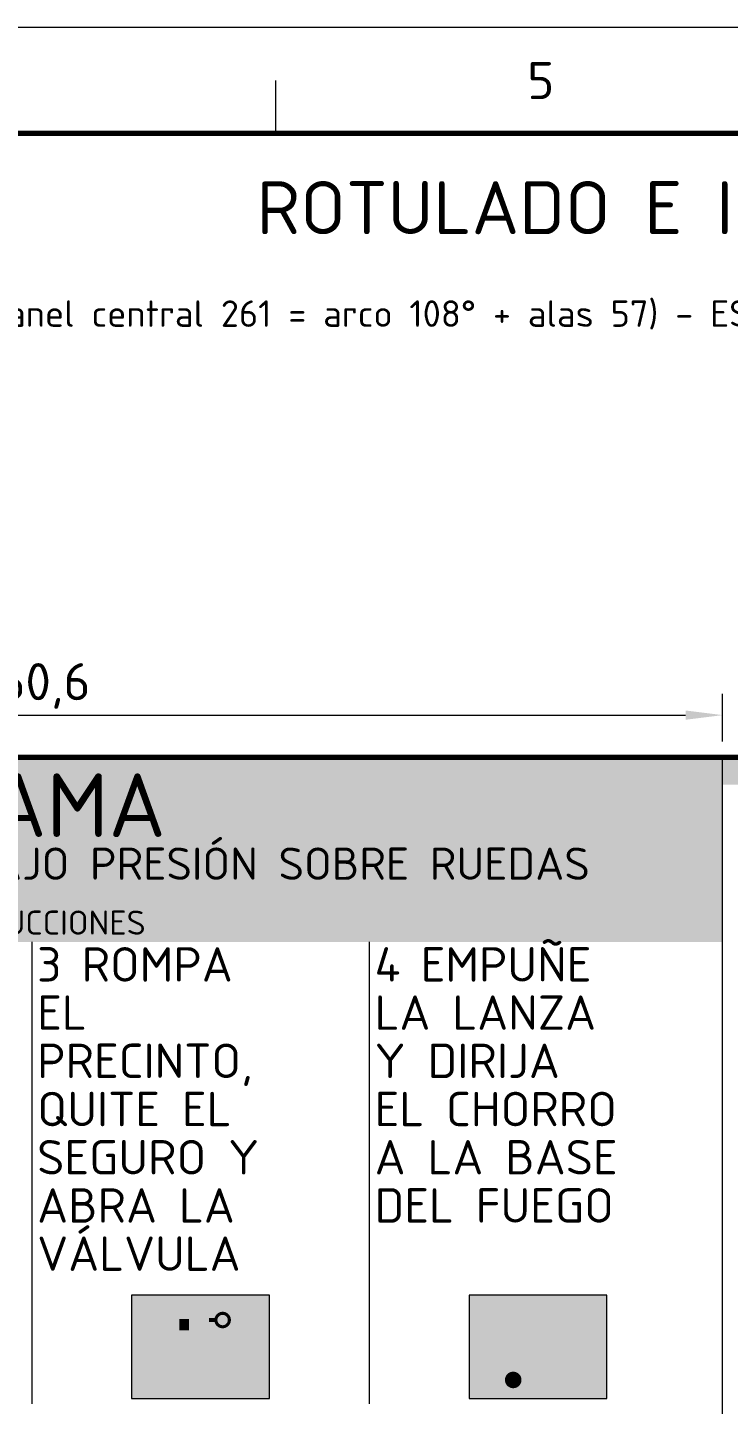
# Model space of a CAD drawing. Header units: millimetres. Extents: x 0 to 2208, y 0 to 420.
# Drawn here: x 1787.6 to 1853.7, y 290 to 420 of the extents above; entities that cross this region are included whole.
import ezdxf
from ezdxf.enums import TextEntityAlignment as Align

# ---------------------------------------------------------------- set-up
doc = ezdxf.new("R2010")
doc.units = ezdxf.units.MM
for name, color, linetype, lineweight in [('01-VISIBLE', 7, 'CONTINUOUS', 70), ('04-COTA', 3, 'CONTINUOUS', 18), ('06-TEXTO', 7, 'CONTINUOUS', 25), ('07-RECUADRO', 7, 'CONTINUOUS', 70), ('08-FINA', 5, 'CONTINUOUS', 18), ('13-GRAFICA', 30, 'CONTINUOUS', 18)]:
    doc.layers.add(name, color=color, linetype=linetype, lineweight=lineweight)
doc.styles.add('ISO3098', font='isocpeur.ttf')
doc.dimstyles.new('FLAMA-IRAM', dxfattribs={"dimtxt": 3.5, "dimasz": 3.5, "dimexe": 2, "dimexo": 1.5, "dimgap": 1, "dimtad": 1, "dimdec": 1, "dimtxsty": 'ISO3098', "dimblk": 'IRAM_FLECHA', "dimblk1": 'IRAM_FLECHA', "dimblk2": 'IRAM_FLECHA', "dimcen": 2.5, "dimclrd": 256, "dimclre": 256, "dimclrt": 256, "dimazin": 3, "dimtfac": 1, "dimtmove": 0, "dimatfit": 3, "dimlwd": 18, "dimlwe": 18})

# ---------------------------------------------------------------- blocks, each defined once
blk = doc.blocks.new('IRAM_FLECHA')
blk.add_solid([(0, 0), (-1, 0.125), (-1, -0.125)])

msp = doc.modelspace()

# ---------------------------------------------------------------- hatches: boundary and pattern name
at = {"layer": '13-GRAFICA', "true_color": 0xc81e2d}
h = msp.add_hatch(color=7, dxfattribs=at)
h.dxf.hatch_style = 1
h.paths.add_polyline_path([(1853.149, 337.342), (1853.149, 351.106), (1722.851, 351.106), (1722.851, 337.342)])
h = msp.add_hatch(color=7, dxfattribs=at)
h.dxf.hatch_style = 1
h.paths.add_polyline_path([(1881.755, 348.539), (1881.755, 351.106), (1853.149, 351.106), (1853.149, 348.539)])
at = {"layer": '13-GRAFICA', "true_color": 0xffd200}
h = msp.add_hatch(color=7, dxfattribs=at)
h.dxf.hatch_style = 1
h.paths.add_polyline_path([(1853.149, 333.702), (1853.149, 337.342), (1722.851, 337.342), (1722.851, 333.702)])
at = {"layer": '13-GRAFICA', "true_color": 0xffffff}
h = msp.add_hatch(color=7, dxfattribs=at)
h.dxf.hatch_style = 1
h.paths.add_polyline_path([(1810.412, 290.602), (1810.412, 300.352), (1797.412, 300.352), (1797.412, 290.602)])
h = msp.add_hatch(color=7, dxfattribs=at)
h.dxf.hatch_style = 1
h.paths.add_polyline_path([(1842.237, 290.602), (1842.237, 300.352), (1829.237, 300.352), (1829.237, 290.602)])
at = {"layer": '13-GRAFICA', "true_color": 0x191919}
h = msp.add_hatch(color=7, dxfattribs=at)
h.dxf.hatch_style = 1
h.paths.add_polyline_path([(1804.611, 298.991), (1804.63, 298.992), (1804.649, 298.992), (1804.667, 298.989), (1804.685, 298.985), (1804.703, 298.979), (1804.72, 298.971), (1804.736, 298.962), (1804.751, 298.951), (1804.766, 298.939), (1804.778, 298.925), (1804.79, 298.911), (1804.8, 298.895), (1804.808, 298.878), (1804.815, 298.861), (1804.819, 298.843), (1804.823, 298.824), (1804.824, 298.806), (1804.823, 298.787), (1804.821, 298.768), (1804.817, 298.75), (1804.811, 298.733), (1804.803, 298.716), (1804.794, 298.699), (1804.783, 298.684), (1804.771, 298.67), (1804.757, 298.657), (1804.742, 298.646), (1804.726, 298.636), (1804.71, 298.628), (1804.692, 298.621), (1804.674, 298.616), (1802.241, 298.084), (1802.222, 298.081), (1802.204, 298.08), (1802.185, 298.08), (1802.167, 298.083), (1802.148, 298.087), (1802.131, 298.093), (1802.114, 298.1), (1802.097, 298.11), (1802.082, 298.12), (1802.068, 298.133), (1802.055, 298.146), (1802.044, 298.161), (1802.034, 298.177), (1802.026, 298.194), (1802.019, 298.211), (1802.014, 298.229), (1802.011, 298.247), (1802.01, 298.266), (1802.011, 298.285), (1802.013, 298.303), (1802.017, 298.321), (1802.023, 298.339), (1802.031, 298.356), (1802.04, 298.372), (1802.051, 298.387), (1802.063, 298.402), (1802.077, 298.414), (1802.091, 298.426), (1802.107, 298.436), (1802.124, 298.444), (1802.141, 298.451), (1802.159, 298.455), (1804.593, 298.988)])
h = msp.add_hatch(color=7, dxfattribs=at)
h.dxf.hatch_style = 1
h.paths.add_polyline_path([(1832.196, 291.601), (1832.197, 291.571), (1832.195, 291.542), (1832.19, 291.512), (1832.182, 291.483), (1832.172, 291.455), (1832.159, 291.429), (1832.143, 291.403), (1832.125, 291.38), (1832.104, 291.358), (1832.082, 291.338), (1832.057, 291.321), (1832.031, 291.306), (1832.004, 291.294), (1831.976, 291.285), (1831.947, 291.278), (1831.917, 291.274), (1831.887, 291.273), (1831.858, 291.275), (1831.828, 291.28), (1831.799, 291.288), (1831.771, 291.298), (1831.745, 291.312), (1831.719, 291.328), (1831.696, 291.346), (1831.674, 291.366), (1831.654, 291.389), (1831.637, 291.413), (1831.622, 291.439), (1831.61, 291.466), (1831.6, 291.495), (1830.943, 293.821), (1830.441, 291.513), (1830.433, 291.484), (1830.423, 291.456), (1830.41, 291.429), (1830.394, 291.404), (1830.376, 291.38), (1830.355, 291.358), (1830.333, 291.339), (1830.308, 291.321), (1830.283, 291.306), (1830.255, 291.294), (1830.227, 291.285), (1830.198, 291.278), (1830.168, 291.274), (1830.139, 291.273), (1830.109, 291.275), (1830.079, 291.28), (1830.051, 291.288), (1830.023, 291.298), (1829.996, 291.312), (1829.971, 291.327), (1829.947, 291.346), (1829.925, 291.366), (1829.905, 291.388), (1829.888, 291.413), (1829.873, 291.439), (1829.861, 291.466), (1829.851, 291.494), (1829.845, 291.523), (1829.841, 291.553), (1829.84, 291.583), (1829.842, 291.612), (1829.847, 291.642), (1830.546, 294.86), (1830.544, 294.864), (1830.525, 294.9), (1830.509, 294.938), (1830.498, 294.978), (1830.49, 295.018), (1830.487, 295.059), (1830.487, 295.1), (1830.639, 297.686), (1830.643, 297.727), (1830.652, 297.767), (1830.664, 297.806), (1830.68, 297.844), (1830.7, 297.88), (1830.723, 297.914), (1830.749, 297.945), (1830.779, 297.974), (1830.811, 298), (1830.845, 298.022), (1830.881, 298.041), (1830.883, 298.042), (1830.855, 298.068), (1830.814, 298.112), (1830.779, 298.16), (1830.748, 298.211), (1830.723, 298.265), (1830.703, 298.321), (1830.688, 298.379), (1830.679, 298.438), (1830.676, 298.498), (1830.679, 298.557), (1830.688, 298.616), (1830.703, 298.674), (1830.723, 298.731), (1830.748, 298.785), (1830.779, 298.836), (1830.814, 298.884), (1830.855, 298.928), (1830.899, 298.968), (1830.947, 299.004), (1830.998, 299.034), (1831.052, 299.06), (1831.108, 299.08), (1831.166, 299.095), (1831.225, 299.103), (1831.285, 299.106), (1831.344, 299.103), (1831.403, 299.095), (1831.461, 299.08), (1831.518, 299.06), (1831.572, 299.034), (1831.623, 299.004), (1831.671, 298.968), (1831.715, 298.928), (1831.755, 298.884), (1831.791, 298.836), (1831.821, 298.785), (1831.847, 298.731), (1831.867, 298.674), (1831.881, 298.616), (1831.89, 298.557), (1831.893, 298.498), (1831.89, 298.438), (1831.881, 298.379), (1831.867, 298.321), (1831.847, 298.265), (1831.821, 298.211), (1831.791, 298.16), (1831.755, 298.112), (1831.715, 298.068), (1831.671, 298.027), (1831.623, 297.992), (1831.572, 297.961), (1831.518, 297.936), (1831.461, 297.916), (1831.403, 297.901), (1831.399, 297.9), (1831.417, 297.873), (1831.436, 297.836), (1831.452, 297.798), (1831.463, 297.759), (1831.471, 297.719), (1831.475, 297.678), (1831.474, 297.637), (1831.44, 297.063), (1832.149, 296.081), (1833.078, 296.214), (1833.1, 296.216), (1833.122, 296.216), (1833.145, 296.214), (1833.167, 296.209), (1833.188, 296.203), (1833.209, 296.194), (1833.228, 296.183), (1833.247, 296.171), (1833.264, 296.156), (1833.28, 296.14), (1833.294, 296.123), (1833.306, 296.104), (1833.317, 296.085), (1833.325, 296.064), (1833.332, 296.042), (1833.336, 296.02), (1833.338, 295.998), (1833.338, 295.976), (1833.335, 295.953), (1833.331, 295.932), (1833.324, 295.91), (1833.316, 295.889), (1833.305, 295.87), (1833.292, 295.851), (1833.278, 295.834), (1833.262, 295.818), (1833.245, 295.804), (1833.226, 295.792), (1833.206, 295.781), (1833.186, 295.773), (1833.164, 295.767), (1833.142, 295.762), (1832.077, 295.61), (1832.055, 295.608), (1832.033, 295.608), (1832.01, 295.611), (1831.988, 295.615), (1831.967, 295.622), (1831.946, 295.631), (1831.926, 295.642), (1831.907, 295.654), (1831.89, 295.669), (1831.874, 295.685), (1831.86, 295.702), (1831.398, 296.343), (1831.322, 295.051), (1831.318, 295.01), (1831.309, 294.97), (1831.297, 294.931), (1831.281, 294.893), (1831.275, 294.883), (1832.186, 291.66), (1832.193, 291.631)])
at = {"layer": '13-GRAFICA', "true_color": 0xcba23e}
h = msp.add_hatch(color=7, dxfattribs=at)
h.dxf.hatch_style = 1
h.paths.add_polyline_path([(1801.896, 297.053), (1801.896, 298.118), (1802.808, 298.118), (1802.808, 297.053)])
at = {"layer": '13-GRAFICA', "true_color": 0x191919}
h = msp.add_hatch(color=7, dxfattribs=at)
h.dxf.hatch_style = 1
h.paths.add_polyline_path([(1804.255, 297.378), (1804.272, 297.37), (1804.288, 297.359), (1804.303, 297.348), (1804.317, 297.334), (1804.329, 297.32), (1804.34, 297.304), (1804.349, 297.287), (1804.356, 297.269), (1804.362, 297.251), (1804.366, 297.233), (1804.367, 297.214), (1804.519, 293.867), (1804.519, 293.849), (1804.517, 293.83), (1804.514, 293.812), (1804.508, 293.794), (1804.501, 293.777), (1804.492, 293.76), (1804.482, 293.745), (1804.47, 293.731), (1804.457, 293.717), (1804.442, 293.706), (1804.427, 293.695), (1804.41, 293.687), (1804.393, 293.68), (1804.375, 293.674), (1804.357, 293.671), (1804.338, 293.669), (1804.319, 293.669), (1804.301, 293.671), (1804.283, 293.674), (1804.265, 293.68), (1804.248, 293.687), (1804.231, 293.696), (1804.216, 293.706), (1804.201, 293.718), (1804.188, 293.732), (1804.176, 293.746), (1804.166, 293.762), (1804.157, 293.778), (1804.15, 293.795), (1804.145, 293.813), (1804.141, 293.832), (1804.14, 293.85), (1803.993, 297.066), (1802.748, 297.481), (1802.731, 297.488), (1802.714, 297.496), (1802.699, 297.506), (1802.684, 297.518), (1802.67, 297.531), (1802.658, 297.545), (1802.648, 297.56), (1802.638, 297.576), (1802.631, 297.593), (1802.625, 297.611), (1802.621, 297.629), (1802.619, 297.648), (1802.618, 297.666), (1802.62, 297.685), (1802.623, 297.703), (1802.628, 297.721), (1802.635, 297.739), (1802.643, 297.755), (1802.653, 297.771), (1802.665, 297.786), (1802.678, 297.799), (1802.692, 297.811), (1802.707, 297.822), (1802.723, 297.831), (1802.741, 297.839), (1802.758, 297.845), (1802.776, 297.849), (1802.795, 297.851), (1802.814, 297.851), (1802.832, 297.85), (1802.851, 297.847), (1802.869, 297.842), (1804.238, 297.385)])
at = {"layer": '13-GRAFICA', "true_color": 0xffd200}
h = msp.add_hatch(color=7, dxfattribs=at)
h.dxf.hatch_style = 1
h.paths.add_polyline_path([(1804.692, 297.817), (1804.692, 298.207), (1805.472, 298.207), (1805.472, 297.817)])
at = {"layer": '13-GRAFICA', "true_color": 0x191919}
h = msp.add_hatch(color=7, dxfattribs=at)
h.dxf.hatch_style = 1
h.paths.add_polyline_path([(1805.497, 297.409), (1805.441, 297.461), (1805.389, 297.517), (1805.344, 297.579), (1805.304, 297.645), (1805.272, 297.714), (1805.246, 297.786), (1805.227, 297.86), (1805.216, 297.936), (1805.212, 298.012), (1805.216, 298.089), (1805.227, 298.164), (1805.246, 298.239), (1805.272, 298.311), (1805.304, 298.38), (1805.344, 298.446), (1805.389, 298.507), (1805.441, 298.564), (1805.497, 298.615), (1805.505, 298.621), (1805.505, 298.012), (1805.505, 297.404)])
h = msp.add_hatch(color=7, dxfattribs=at)
h.dxf.hatch_style = 1
h.paths.add_polyline_path([(1805.559, 298.661), (1805.625, 298.7), (1805.694, 298.733), (1805.766, 298.759), (1805.84, 298.777), (1805.916, 298.788), (1805.992, 298.792), (1806.069, 298.788), (1806.144, 298.777), (1806.219, 298.759), (1806.291, 298.733), (1806.36, 298.7), (1806.426, 298.661), (1806.48, 298.621), (1806.48, 298.012), (1806.477, 298.06), (1806.47, 298.107), (1806.459, 298.154), (1806.443, 298.199), (1806.422, 298.242), (1806.398, 298.283), (1806.369, 298.322), (1806.337, 298.357), (1806.301, 298.389), (1806.263, 298.418), (1806.222, 298.442), (1806.179, 298.463), (1806.134, 298.479), (1806.087, 298.49), (1806.04, 298.497), (1805.992, 298.5), (1805.944, 298.497), (1805.897, 298.49), (1805.851, 298.479), (1805.806, 298.463), (1805.762, 298.442), (1805.721, 298.418), (1805.683, 298.389), (1805.647, 298.357), (1805.615, 298.322), (1805.587, 298.283), (1805.562, 298.242), (1805.542, 298.199), (1805.526, 298.154), (1805.514, 298.107), (1805.507, 298.06), (1805.505, 298.012), (1805.505, 298.621)])
h = msp.add_hatch(color=7, dxfattribs=at)
h.dxf.hatch_style = 1
h.paths.add_polyline_path([(1806.426, 297.364), (1806.36, 297.324), (1806.291, 297.292), (1806.219, 297.266), (1806.144, 297.247), (1806.069, 297.236), (1805.992, 297.232), (1805.916, 297.236), (1805.84, 297.247), (1805.766, 297.266), (1805.694, 297.292), (1805.625, 297.324), (1805.559, 297.364), (1805.505, 297.404), (1805.505, 298.012), (1805.507, 297.964), (1805.514, 297.917), (1805.526, 297.871), (1805.542, 297.826), (1805.562, 297.782), (1805.587, 297.741), (1805.615, 297.703), (1805.647, 297.668), (1805.683, 297.635), (1805.721, 297.607), (1805.762, 297.582), (1805.806, 297.562), (1805.851, 297.546), (1805.897, 297.534), (1805.944, 297.527), (1805.992, 297.525), (1806.04, 297.527), (1806.087, 297.534), (1806.134, 297.546), (1806.179, 297.562), (1806.222, 297.582), (1806.263, 297.607), (1806.301, 297.635), (1806.337, 297.668), (1806.369, 297.703), (1806.398, 297.741), (1806.422, 297.782), (1806.443, 297.826), (1806.459, 297.871), (1806.47, 297.917), (1806.477, 297.964), (1806.48, 298.012), (1806.48, 297.404)])
h = msp.add_hatch(color=7, dxfattribs=at)
h.dxf.hatch_style = 1
h.paths.add_polyline_path([(1806.739, 297.786), (1806.713, 297.714), (1806.68, 297.645), (1806.641, 297.579), (1806.595, 297.517), (1806.544, 297.461), (1806.487, 297.409), (1806.48, 297.404), (1806.48, 298.012), (1806.48, 298.621), (1806.487, 298.615), (1806.544, 298.564), (1806.595, 298.507), (1806.641, 298.446), (1806.68, 298.38), (1806.713, 298.311), (1806.739, 298.239), (1806.757, 298.164), (1806.768, 298.089), (1806.772, 298.012), (1806.768, 297.936), (1806.757, 297.86)])
at = {"layer": '13-GRAFICA', "true_color": 0xc81e2d}
h = msp.add_hatch(color=7, dxfattribs=at)
h.dxf.hatch_style = 1
h.paths.add_polyline_path([(1807.015, 297.842), (1806.999, 297.845), (1806.983, 297.849), (1806.967, 297.855), (1806.952, 297.862), (1806.937, 297.87), (1806.924, 297.88), (1806.912, 297.892), (1806.9, 297.904), (1806.89, 297.917), (1806.882, 297.932), (1806.875, 297.947), (1806.869, 297.963), (1806.865, 297.979), (1806.862, 297.996), (1806.862, 298.012), (1806.862, 298.029), (1806.865, 298.046), (1806.869, 298.062), (1806.875, 298.078), (1806.882, 298.093), (1806.89, 298.107), (1806.9, 298.12), (1806.912, 298.133), (1806.924, 298.144), (1806.937, 298.154), (1806.952, 298.163), (1806.967, 298.17), (1806.983, 298.176), (1806.999, 298.18), (1807.015, 298.182), (1807.032, 298.183), (1808.852, 298.183), (1808.852, 298.5), (1809.632, 298.012), (1808.852, 297.525), (1808.852, 297.842), (1807.032, 297.842)])
at = {"layer": '13-GRAFICA', "true_color": 0xb21820}
h = msp.add_hatch(color=7, dxfattribs=at)
h.dxf.hatch_style = 1
h.paths.add_polyline_path([(1833.202, 292.357), (1833.202, 297.622), (1834.957, 297.622), (1834.957, 292.357)])
h = msp.add_hatch(color=7, dxfattribs=at)
h.dxf.hatch_style = 1
h.paths.add_polyline_path([(1801.059, 291.577), (1801.059, 296.292), (1801.066, 296.381), (1801.084, 296.469), (1801.115, 296.555), (1801.158, 296.639), (1801.212, 296.719), (1801.277, 296.795), (1801.353, 296.866), (1801.438, 296.932), (1801.532, 296.992), (1801.634, 297.045), (1801.743, 297.09), (1801.857, 297.128), (1801.977, 297.158), (1802.1, 297.18), (1802.225, 297.193), (1802.352, 297.197), (1802.479, 297.193), (1802.604, 297.18), (1802.727, 297.158), (1802.847, 297.128), (1802.962, 297.09), (1803.07, 297.045), (1803.172, 296.992), (1803.266, 296.932), (1803.352, 296.866), (1803.427, 296.795), (1803.492, 296.719), (1803.547, 296.639), (1803.589, 296.555), (1803.62, 296.469), (1803.639, 296.381), (1803.645, 296.292), (1803.645, 291.577)])
at = {"layer": '13-GRAFICA', "true_color": 0xcdcdd2}
h = msp.add_hatch(color=7, dxfattribs=at)
h.dxf.hatch_style = 1
h.paths.add_polyline_path([(1841.197, 291.772), (1838.337, 291.382), (1834.957, 295.965)])
at = {"layer": '13-GRAFICA', "true_color": 0xe63c14}
h = msp.add_hatch(color=7, dxfattribs=at)
h.dxf.hatch_style = 1
h.paths.add_polyline_path([(1838.916, 291.455), (1838.903, 291.457), (1838.891, 291.46), (1838.879, 291.464), (1838.868, 291.47), (1838.858, 291.477), (1838.848, 291.484), (1838.839, 291.493), (1838.831, 291.502), (1838.824, 291.513), (1838.817, 291.524), (1838.813, 291.535), (1838.485, 292.436), (1838.481, 292.448), (1838.479, 292.46), (1838.478, 292.473), (1838.478, 292.485), (1838.479, 292.498), (1838.482, 292.51), (1838.486, 292.522), (1838.491, 292.533), (1838.9, 293.352), (1838.906, 293.363), (1838.913, 293.372), (1838.921, 293.381), (1838.929, 293.39), (1838.939, 293.397), (1838.949, 293.404), (1838.96, 293.409), (1838.971, 293.414), (1838.982, 293.417), (1838.994, 293.419), (1839.006, 293.42), (1839.018, 293.42), (1839.03, 293.418), (1839.042, 293.416), (1839.053, 293.412), (1839.064, 293.407), (1839.075, 293.402), (1839.085, 293.395), (1839.094, 293.387), (1839.102, 293.378), (1839.11, 293.369), (1839.116, 293.359), (1839.251, 293.128), (1839.505, 294.146), (1839.509, 294.158), (1839.513, 294.169), (1839.519, 294.179), (1839.526, 294.19), (1839.533, 294.199), (1839.542, 294.207), (1839.551, 294.215), (1839.562, 294.222), (1839.572, 294.227), (1839.583, 294.232), (1839.595, 294.235), (1839.607, 294.238), (1839.619, 294.239), (1839.631, 294.239), (1839.643, 294.238), (1839.655, 294.235), (1839.667, 294.231), (1839.678, 294.227), (1839.688, 294.221), (1839.698, 294.214), (1839.708, 294.206), (1839.716, 294.198), (1839.724, 294.188), (1840.069, 293.711), (1840.28, 295.685), (1840.282, 295.697), (1840.285, 295.709), (1840.289, 295.721), (1840.295, 295.732), (1840.301, 295.742), (1840.309, 295.752), (1840.317, 295.761), (1840.326, 295.769), (1840.336, 295.776), (1840.347, 295.782), (1840.358, 295.787), (1840.37, 295.791), (1840.382, 295.793), (1840.394, 295.795), (1840.406, 295.795), (1840.419, 295.794), (1840.431, 295.792), (1840.442, 295.788), (1840.454, 295.784), (1840.465, 295.778), (1840.475, 295.771), (1840.484, 295.764), (1840.493, 295.755), (1840.501, 295.746), (1840.508, 295.735), (1840.513, 295.725), (1840.518, 295.713), (1840.522, 295.701), (1840.901, 294.149), (1841.116, 294.507), (1841.123, 294.517), (1841.13, 294.526), (1841.139, 294.535), (1841.148, 294.542), (1841.158, 294.549), (1841.169, 294.555), (1841.18, 294.559), (1841.191, 294.563), (1841.203, 294.565), (1841.215, 294.566), (1841.227, 294.566), (1841.239, 294.565), (1841.251, 294.563), (1841.263, 294.559), (1841.274, 294.555), (1841.284, 294.549), (1841.295, 294.542), (1841.304, 294.535), (1841.312, 294.526), (1841.32, 294.517), (1841.327, 294.507), (1841.332, 294.496), (1841.337, 294.485), (1841.34, 294.474), (1841.75, 292.836), (1841.752, 292.825), (1841.753, 292.814), (1841.754, 292.803), (1841.753, 292.792), (1841.751, 292.782), (1841.506, 291.553), (1841.503, 291.541), (1841.499, 291.53), (1841.493, 291.519), (1841.487, 291.509), (1841.48, 291.499), (1841.472, 291.49), (1841.463, 291.482), (1841.453, 291.475), (1841.443, 291.469), (1841.432, 291.464), (1841.421, 291.46), (1841.409, 291.457), (1841.397, 291.455), (1841.385, 291.454), (1838.928, 291.454)])
at = {"layer": '13-GRAFICA', "true_color": 0xffbe00}
h = msp.add_hatch(color=7, dxfattribs=at)
h.dxf.hatch_style = 1
h.paths.add_polyline_path([(1839.474, 291.504), (1839.467, 291.505), (1839.461, 291.507), (1839.454, 291.51), (1839.448, 291.513), (1839.442, 291.517), (1839.437, 291.521), (1839.432, 291.527), (1839.427, 291.532), (1839.423, 291.539), (1839.42, 291.545), (1839.417, 291.552), (1839.237, 292.093), (1839.235, 292.1), (1839.234, 292.107), (1839.233, 292.115), (1839.233, 292.122), (1839.234, 292.129), (1839.235, 292.137), (1839.238, 292.144), (1839.24, 292.151), (1839.466, 292.642), (1839.469, 292.648), (1839.473, 292.654), (1839.477, 292.66), (1839.482, 292.665), (1839.487, 292.669), (1839.492, 292.673), (1839.498, 292.676), (1839.504, 292.679), (1839.511, 292.681), (1839.517, 292.682), (1839.524, 292.683), (1839.53, 292.683), (1839.537, 292.682), (1839.543, 292.68), (1839.55, 292.678), (1839.556, 292.675), (1839.562, 292.672), (1839.567, 292.668), (1839.572, 292.663), (1839.577, 292.658), (1839.581, 292.652), (1839.584, 292.646), (1839.658, 292.508), (1839.798, 293.118), (1839.8, 293.125), (1839.803, 293.132), (1839.806, 293.139), (1839.81, 293.145), (1839.814, 293.15), (1839.819, 293.155), (1839.824, 293.16), (1839.829, 293.164), (1839.835, 293.167), (1839.841, 293.17), (1839.848, 293.172), (1839.854, 293.174), (1839.861, 293.174), (1839.868, 293.174), (1839.874, 293.173), (1839.881, 293.172), (1839.887, 293.17), (1839.893, 293.167), (1839.899, 293.163), (1839.905, 293.159), (1839.91, 293.155), (1839.914, 293.149), (1839.919, 293.144), (1840.108, 292.857), (1840.225, 294.042), (1840.226, 294.049), (1840.227, 294.056), (1840.23, 294.063), (1840.233, 294.07), (1840.236, 294.076), (1840.24, 294.082), (1840.245, 294.087), (1840.25, 294.092), (1840.256, 294.096), (1840.261, 294.1), (1840.268, 294.103), (1840.274, 294.105), (1840.281, 294.107), (1840.287, 294.108), (1840.294, 294.108), (1840.301, 294.107), (1840.307, 294.106), (1840.314, 294.104), (1840.32, 294.101), (1840.326, 294.098), (1840.332, 294.094), (1840.337, 294.089), (1840.342, 294.084), (1840.346, 294.078), (1840.35, 294.072), (1840.353, 294.066), (1840.355, 294.059), (1840.357, 294.052), (1840.566, 293.12), (1840.684, 293.335), (1840.688, 293.341), (1840.692, 293.347), (1840.697, 293.352), (1840.702, 293.356), (1840.707, 293.36), (1840.713, 293.364), (1840.719, 293.367), (1840.726, 293.369), (1840.732, 293.37), (1840.739, 293.371), (1840.746, 293.371), (1840.752, 293.37), (1840.759, 293.369), (1840.765, 293.367), (1840.771, 293.364), (1840.777, 293.36), (1840.782, 293.356), (1840.788, 293.352), (1840.792, 293.347), (1840.796, 293.341), (1840.8, 293.335), (1840.803, 293.329), (1840.806, 293.322), (1840.808, 293.315), (1841.033, 292.332), (1841.034, 292.326), (1841.035, 292.319), (1841.035, 292.313), (1841.035, 292.306), (1841.034, 292.3), (1840.899, 291.563), (1840.897, 291.556), (1840.895, 291.549), (1840.892, 291.542), (1840.888, 291.536), (1840.884, 291.53), (1840.88, 291.525), (1840.875, 291.52), (1840.87, 291.516), (1840.864, 291.512), (1840.858, 291.509), (1840.852, 291.507), (1840.845, 291.505), (1840.839, 291.504), (1840.832, 291.504), (1839.481, 291.504)])
at = {"layer": '13-GRAFICA', "true_color": 0x191919}
h = msp.add_hatch(color=7, dxfattribs=at)
h.dxf.hatch_style = 1
h.paths.add_polyline_path([(1834.173, 292.281), (1834.162, 292.205), (1834.143, 292.131), (1834.117, 292.059), (1834.084, 291.99), (1834.045, 291.924), (1834, 291.862), (1833.948, 291.806), (1833.891, 291.754), (1833.83, 291.709), (1833.764, 291.669), (1833.695, 291.637), (1833.623, 291.611), (1833.549, 291.592), (1833.473, 291.581), (1833.397, 291.577), (1833.32, 291.581), (1833.244, 291.592), (1833.17, 291.611), (1833.098, 291.637), (1833.029, 291.669), (1832.963, 291.709), (1832.902, 291.754), (1832.845, 291.806), (1832.794, 291.862), (1832.748, 291.924), (1832.709, 291.99), (1832.676, 292.059), (1832.65, 292.131), (1832.632, 292.205), (1832.62, 292.281), (1832.617, 292.357), (1832.62, 292.434), (1832.632, 292.509), (1832.65, 292.584), (1832.676, 292.656), (1832.709, 292.725), (1832.748, 292.791), (1832.794, 292.852), (1832.845, 292.909), (1832.902, 292.96), (1832.963, 293.006), (1833.029, 293.045), (1833.098, 293.078), (1833.17, 293.104), (1833.244, 293.122), (1833.32, 293.133), (1833.397, 293.137), (1833.473, 293.133), (1833.549, 293.122), (1833.623, 293.104), (1833.695, 293.078), (1833.764, 293.045), (1833.83, 293.006), (1833.891, 292.96), (1833.948, 292.909), (1834, 292.852), (1834.045, 292.791), (1834.084, 292.725), (1834.117, 292.656), (1834.143, 292.584), (1834.162, 292.509), (1834.173, 292.434), (1834.177, 292.357)])

# ---------------------------------------------------------------- linework, layer by layer
at = {"layer": '01-VISIBLE'}
msp.add_lwpolyline([(1694.245, 245.894), (1881.755, 245.894), (1881.755, 351.106), (1694.245, 351.106)], close=True, dxfattribs=at)
at = {"layer": '07-RECUADRO'}
msp.add_lwpolyline([(1639, 10), (2198, 10), (2198, 410), (1639, 410)], close=True, dxfattribs=at)
at = {"layer": '08-FINA'}
for p, q in [((1811, 410), (1811, 415)), ((1853.149, 248.894), (1853.149, 351.106)), ((1788, 333.702), (1788, 290.102)), ((1819.824, 333.702), (1819.824, 290.102))]:
    msp.add_line(p, q, dxfattribs=at)
for points in [[(1614, 0), (2208, 0), (2208, 420), (1614, 420)], [(1810.412, 290.602), (1810.412, 300.352), (1797.412, 300.352), (1797.412, 290.602)], [(1842.237, 290.602), (1842.237, 300.352), (1829.237, 300.352), (1829.237, 290.602)]]:
    msp.add_lwpolyline(points, close=True, dxfattribs=at)

# ---------------------------------------------------------------- texts
at = {"layer": '06-TEXTO', "style": 'ISO3098'}
for s, height, p in [('5', 3.5, (1836, 415)), ('ROTULADO E IDENTIFICACIÓN - EXTINTOR ABC 25 KG SOBRE RUEDAS', 5, (1918.5, 403)), ('R1 ETIQUETA DESARROLLADA 375 × 210 mm (panel central 261 = arco 108° + alas 57) - ESC. 1:2', 2.5, (1788, 393))]:
    msp.add_text(s, height=height, dxfattribs=at).set_placement(p, align=Align.MIDDLE_CENTER)
at = {"layer": '13-GRAFICA', "true_color": 0xffffff, "style": 'ISO3098'}
for s, height, p in [('FLAMA', 6, (1788, 349.606)), ('MATAFUEGO DE POLVO BAJO PRESIÓN SOBRE RUEDAS', 3.0454, (1788, 342.606))]:
    msp.add_text(s, height=height, dxfattribs=at).set_placement(p, align=Align.TOP_CENTER)
at = {"layer": '13-GRAFICA', "true_color": 0x191919, "style": 'ISO3098'}
msp.add_text('INSTRUCCIONES', height=2.275, dxfattribs=at).set_placement((1788, 335.522), align=Align.MIDDLE_CENTER)
at = {"layer": '13-GRAFICA', "true_color": 0xc81e2d, "style": 'ISO3098'}
for s, p in [('3', (1788.5, 333.202)), ('4', (1820.324, 333.202))]:
    msp.add_text(s, height=3.25, dxfattribs=at).set_placement(p, align=Align.TOP_LEFT)
at = {"layer": '13-GRAFICA', "true_color": 0x191919, "style": 'ISO3098'}
for s, p in [('ROMPA', (1792.695, 333.202)), ('EMPUÑE', (1824.669, 333.202)), ('EL', (1788.5, 328.652)), ('LA LANZA', (1820.324, 328.652)), ('PRECINTO,', (1788.5, 324.102)), ('Y DIRIJA', (1820.324, 324.102)), ('QUITE EL', (1788.5, 319.552)), ('EL CHORRO', (1820.324, 319.552)), ('SEGURO Y', (1788.5, 315.002)), ('A LA BASE', (1820.324, 315.002)), ('ABRA LA', (1788.5, 310.452)), ('DEL FUEGO', (1820.324, 310.452)), ('VÁLVULA', (1788.5, 305.902))]:
    msp.add_text(s, height=3.25, dxfattribs=at).set_placement(p, align=Align.TOP_LEFT)

# ---------------------------------------------------------------- dimensions: what is measured, and where the dimension line sits
at = {"layer": '04-COTA'}
msp.add_linear_dim(base=(1722.851, 355.106), p1=(1722.851, 351.106), p2=(1853.149, 351.106), dimstyle='FLAMA-IRAM', override={"dimlfac": 2}, dxfattribs=at).render()

doc.saveas('drawing.dxf')
